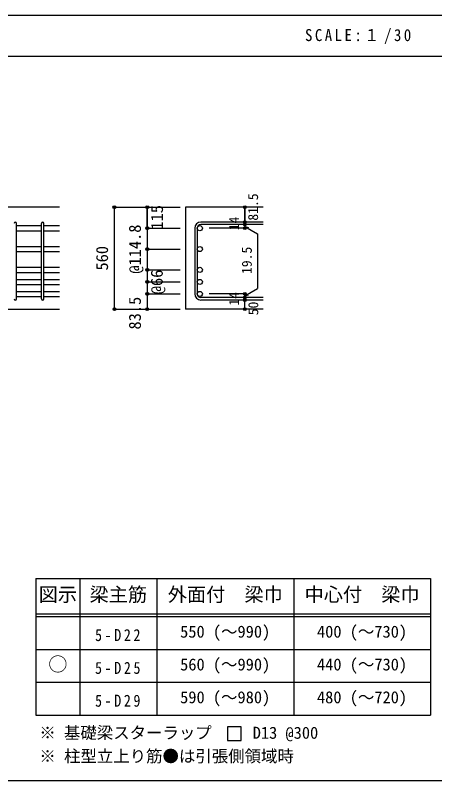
# Model space of a CAD drawing. Units: millimetres at full size, sheet at 1:30, with parts at other scales. Extents: x -5973 to 5954, y -4195 to 4201.
# Drawn here: x 1334 to 3633, y 3 to 4201 of the extents above; entities that cross this region are included whole.
import ezdxf
from ezdxf.enums import TextEntityAlignment as Align

# ---------------------------------------------------------------- set-up
doc = ezdxf.new("R2010")
doc.units = ezdxf.units.MM
doc.header["$LTSCALE"] = 30
doc.header["$PDMODE"] = 32
doc.header["$PDSIZE"] = 15
for name, color, linetype in [('0-1_躯体線', 2, 'Continuous'), ('0-5_基礎梁筋', 7, 'Continuous'), ('0-6_スタラップ筋', 7, 'Continuous'), ('0-D_寸法', 4, 'Continuous'), ('6-7_文字', 7, 'Continuous'), ('6-E_枠', 7, 'Continuous'), ('F-0_枠', 6, 'Continuous')]:
    doc.layers.add(name, color=color, linetype=linetype)
doc.styles.add('ＭＳ ゴシック', font='')
doc.styles.get('ＭＳ ゴシック').set_extended_font_data('MS Gothic')

msp = doc.modelspace()

# ---------------------------------------------------------------- linework, layer by layer
at = {"layer": '0-1_躯体線'}
for p, q in [((1577.44, 3148.3), (-72.56, 3148.3)), ((2692.44, 3148.3), (2267.44, 3148.3)), ((2267.44, 3148.3), (2267.44, 2589.3)), ((1177.44, 2589.3), (1577.44, 2589.3)), ((2692.44, 2589.3), (2267.44, 2589.3))]:
    msp.add_line(p, q, dxfattribs=at)
at = {"layer": '0-5_基礎梁筋'}
for p, q in [((1341.44, 3047.37), (1477.44, 3047.37)), ((1491.44, 3047.37), (1577.44, 3047.37)), ((1341.44, 3019.37), (1477.44, 3019.37)), ((1491.44, 3019.37), (1577.44, 3019.37)), ((1341.44, 2933.08), (1477.44, 2933.08)), ((1341.44, 2905.08), (1477.44, 2905.08)), ((1491.44, 2933.08), (1577.44, 2933.08)), ((1491.44, 2905.08), (1577.44, 2905.08)), ((1341.44, 2818.8), (1477.44, 2818.8)), ((1491.44, 2818.8), (1577.44, 2818.8)), ((1341.44, 2790.8), (1477.44, 2790.8)), ((1491.44, 2790.8), (1577.44, 2790.8)), ((1341.44, 2752.8), (1477.44, 2752.8)), ((1491.44, 2752.8), (1577.44, 2752.8)), ((1341.44, 2724.8), (1477.44, 2724.8)), ((1491.44, 2724.8), (1577.44, 2724.8)), ((1341.44, 2686.8), (1477.44, 2686.8)), ((1341.44, 2658.8), (1477.44, 2658.8)), ((1491.44, 2686.8), (1577.44, 2686.8)), ((1491.44, 2658.8), (1577.44, 2658.8))]:
    msp.add_line(p, q, dxfattribs=at)
at = {"layer": '0-5_基礎梁筋', "color": 3}
for centre in [(2345.44, 3033.37), (2345.44, 2919.08), (2345.44, 2804.8), (2345.44, 2738.8), (2345.44, 2672.8)]:
    msp.add_circle(centre, 14, dxfattribs=at)
at = {"layer": '0-6_スタラップ筋'}
for p, q in [((2692.44, 3066.87), (2350.94, 3066.87)), ((1341.44, 2646.3), (1341.44, 3059.87)), ((1477.44, 2646.3), (1477.44, 3059.87)), ((1491.44, 2646.3), (1491.44, 3059.87)), ((2317.44, 3033.37), (2317.44, 2672.8)), ((2331.44, 3033.37), (2331.44, 2672.8)), ((2692.44, 3052.87), (2350.94, 3052.87)), ((2692.44, 2653.3), (2350.94, 2653.3)), ((2692.44, 2639.3), (2350.94, 2639.3))]:
    msp.add_line(p, q, dxfattribs=at)
for centre, radius, start, end in [((1334.44, 3059.87), 7, 0, 180), ((1484.44, 3059.87), 7, 0, 180), ((2350.94, 3033.37), 33.5, 90, 180), ((2350.94, 3033.37), 19.5, 90, 180), ((1334.44, 2646.3), 7, 180, 0), ((1484.44, 2646.3), 7, 180, 0), ((2350.94, 2672.8), 33.5, 180, 270), ((2350.94, 2672.8), 19.5, 180, 270)]:
    msp.add_arc(centre, radius, start, end, dxfattribs=at)
at = {"layer": '0-D_寸法'}
for p, q in [((1877.44, 3148.3), (2057.44, 3148.3)), ((1877.44, 3148.3), (2057.44, 3148.3)), ((1877.44, 2589.3), (1877.44, 3148.3)), ((2057.44, 3033.37), (2057.44, 3148.3)), ((2057.44, 3148.3), (2237.44, 3148.3)), ((2057.44, 3148.3), (2057.44, 3033.37)), ((2592.44, 3052.87), (2592.44, 3066.87)), ((2057.44, 3033.37), (2237.44, 3033.37)), ((2057.44, 3033.37), (2237.44, 3033.37)), ((2057.44, 3033.37), (2057.44, 2894.08)), ((2057.44, 3033.37), (2057.44, 2793.3)), ((2057.44, 3033.37), (2057.44, 2712.83)), ((2592.44, 3033.37), (2396.35, 3033.37)), ((2592.44, 3052.87), (2592.44, 3033.37)), ((2592.44, 3043.12), (2611.76, 3037.94)), ((2592.44, 3043.12), (2662.5, 3002.67)), ((2662.5, 3002.67), (2662.5, 2703.5)), ((2057.44, 2919.08), (2237.44, 2919.08)), ((2057.44, 2894.08), (2057.44, 2672.8)), ((2057.44, 2804.8), (2237.44, 2804.8)), ((2057.44, 2738.8), (2237.44, 2738.8)), ((2592.44, 2663.05), (2662.5, 2703.5)), ((2057.44, 2672.8), (2237.44, 2672.8)), ((2592.44, 2672.8), (2396.35, 2672.8)), ((2592.44, 2653.3), (2592.44, 2672.8)), ((2592.44, 2663.05), (2611.76, 2668.23)), ((2592.44, 2639.3), (2592.44, 2653.3)), ((2592.44, 2589.3), (2592.44, 2639.3)), ((1877.44, 2589.3), (2057.44, 2589.3)), ((2057.44, 2589.3), (2237.44, 2589.3))]:
    msp.add_line(p, q, dxfattribs=at)
for points in [[(2592.44, 3148.3), (2592.44, 3066.87), (2592.44, 3148.3)], [(2057.44, 2712.83), (2057.44, 2672.8), (2057.44, 2589.3)]]:
    msp.add_lwpolyline(points, dxfattribs=at)
for centre, radius in [((1877.44, 3148.3), 8), ((1877.44, 3148.3), 7.2), ((1877.44, 3148.3), 6.4), ((1877.44, 3148.3), 5.6), ((1877.44, 3148.3), 4.8), ((1877.44, 3148.3), 4), ((1877.44, 3148.3), 3.2), ((1877.44, 3148.3), 2.4), ((1877.44, 3148.3), 1.6), ((1877.44, 3148.3), 0.8), ((2057.44, 3148.3), 8), ((2057.44, 3148.3), 7.2), ((2057.44, 3148.3), 6.4), ((2057.44, 3148.3), 5.6), ((2057.44, 3148.3), 4.8), ((2057.44, 3148.3), 4), ((2057.44, 3148.3), 3.2), ((2057.44, 3148.3), 2.4), ((2057.44, 3148.3), 1.6), ((2057.44, 3148.3), 0.8), ((2592.44, 3148.3), 4), ((2592.44, 3148.3), 3.6), ((2592.44, 3148.3), 3.2), ((2592.44, 3148.3), 2.8), ((2592.44, 3148.3), 2.4), ((2592.44, 3148.3), 2), ((2592.44, 3148.3), 1.6), ((2592.44, 3148.3), 1.2), ((2592.44, 3148.3), 0.8), ((2592.44, 3148.3), 0.4), ((2592.44, 3066.87), 4), ((2592.44, 3066.87), 3.6), ((2592.44, 3066.87), 3.2), ((2592.44, 3066.87), 2.8), ((2592.44, 3066.87), 2.4), ((2592.44, 3066.87), 2), ((2592.44, 3066.87), 1.6), ((2592.44, 3066.87), 1.2), ((2592.44, 3066.87), 0.8), ((2592.44, 3066.87), 0.4), ((2057.44, 3033.37), 8), ((2057.44, 3033.37), 7.2), ((2057.44, 3033.37), 6.4), ((2057.44, 3033.37), 5.6), ((2057.44, 3033.37), 4.8), ((2057.44, 3033.37), 4), ((2057.44, 3033.37), 3.2), ((2057.44, 3033.37), 2.4), ((2057.44, 3033.37), 1.6), ((2057.44, 3033.37), 0.8), ((2592.44, 3052.87), 4), ((2592.44, 3033.37), 4), ((2592.44, 3052.87), 3.6), ((2592.44, 3033.37), 3.6), ((2592.44, 3052.87), 3.2), ((2592.44, 3033.37), 3.2), ((2592.44, 3052.87), 2.8), ((2592.44, 3033.37), 2.8), ((2592.44, 3052.87), 2.4), ((2592.44, 3033.37), 2.4), ((2592.44, 3052.87), 2), ((2592.44, 3033.37), 2), ((2592.44, 3052.87), 1.6), ((2592.44, 3033.37), 1.6), ((2592.44, 3052.87), 1.2), ((2592.44, 3033.37), 1.2), ((2592.44, 3052.87), 0.8), ((2592.44, 3033.37), 0.8), ((2592.44, 3052.87), 0.4), ((2592.44, 3033.37), 0.4), ((2057.44, 2919.08), 8), ((2057.44, 2919.08), 7.2), ((2057.44, 2919.08), 6.4), ((2057.44, 2919.08), 5.6), ((2057.44, 2919.08), 4.8), ((2057.44, 2919.08), 4), ((2057.44, 2919.08), 3.2), ((2057.44, 2919.08), 2.4), ((2057.44, 2919.08), 1.6), ((2057.44, 2919.08), 0.8), ((2057.44, 2804.8), 8), ((2057.44, 2804.8), 7.2), ((2057.44, 2804.8), 6.4), ((2057.44, 2804.8), 5.6), ((2057.44, 2804.8), 4.8), ((2057.44, 2804.8), 4), ((2057.44, 2804.8), 3.2), ((2057.44, 2804.8), 2.4), ((2057.44, 2804.8), 1.6), ((2057.44, 2804.8), 0.8), ((2057.44, 2738.8), 8), ((2057.44, 2738.8), 7.2), ((2057.44, 2738.8), 6.4), ((2057.44, 2738.8), 5.6), ((2057.44, 2738.8), 4.8), ((2057.44, 2738.8), 4), ((2057.44, 2738.8), 3.2), ((2057.44, 2738.8), 2.4), ((2057.44, 2738.8), 1.6), ((2057.44, 2738.8), 0.8), ((2057.44, 2672.8), 8), ((2057.44, 2672.8), 7.2), ((2057.44, 2672.8), 6.4), ((2057.44, 2672.8), 5.6), ((2057.44, 2672.8), 4.8), ((2057.44, 2672.8), 4), ((2057.44, 2672.8), 3.2), ((2057.44, 2672.8), 2.4), ((2057.44, 2672.8), 1.6), ((2057.44, 2672.8), 0.8), ((2592.44, 2672.8), 4), ((2592.44, 2653.3), 4), ((2592.44, 2672.8), 3.6), ((2592.44, 2653.3), 3.6), ((2592.44, 2672.8), 3.2), ((2592.44, 2653.3), 3.2), ((2592.44, 2672.8), 2.8), ((2592.44, 2653.3), 2.8), ((2592.44, 2672.8), 2.4), ((2592.44, 2653.3), 2.4), ((2592.44, 2672.8), 2), ((2592.44, 2653.3), 2), ((2592.44, 2672.8), 1.6), ((2592.44, 2653.3), 1.6), ((2592.44, 2672.8), 1.2), ((2592.44, 2653.3), 1.2), ((2592.44, 2672.8), 0.8), ((2592.44, 2653.3), 0.8), ((2592.44, 2672.8), 0.4), ((2592.44, 2653.3), 0.4), ((2592.44, 2639.3), 4), ((2592.44, 2639.3), 3.6), ((2592.44, 2639.3), 3.2), ((2592.44, 2639.3), 2.8), ((2592.44, 2639.3), 2.4), ((2592.44, 2639.3), 2), ((2592.44, 2639.3), 1.6), ((2592.44, 2639.3), 1.2), ((2592.44, 2639.3), 0.8), ((2592.44, 2639.3), 0.4), ((1877.44, 2589.3), 7.2), ((1877.44, 2589.3), 6.4), ((1877.44, 2589.3), 5.6), ((1877.44, 2589.3), 4.8), ((1877.44, 2589.3), 4), ((1877.44, 2589.3), 3.2), ((1877.44, 2589.3), 2.4), ((1877.44, 2589.3), 1.6), ((1877.44, 2589.3), 0.8), ((2057.44, 2589.3), 7.2), ((2057.44, 2589.3), 6.4), ((2057.44, 2589.3), 5.6), ((2057.44, 2589.3), 4.8), ((2057.44, 2589.3), 4), ((2057.44, 2589.3), 3.2), ((2057.44, 2589.3), 2.4), ((2057.44, 2589.3), 1.6), ((2057.44, 2589.3), 0.8), ((2592.44, 2589.3), 4), ((2592.44, 2589.3), 3.6), ((2592.44, 2589.3), 3.2), ((2592.44, 2589.3), 2.8), ((2592.44, 2589.3), 2.4), ((2592.44, 2589.3), 2), ((2592.44, 2589.3), 1.6), ((2592.44, 2589.3), 1.2), ((2592.44, 2589.3), 0.8), ((2592.44, 2589.3), 0.4)]:
    msp.add_circle(centre, radius, dxfattribs=at)
at = {"layer": '0-D_寸法', "color": 7}
for p in [(1877.44, 3148.3), (2057.44, 3148.3), (2592.44, 3148.3), (2592.44, 3066.87), (2057.44, 3033.37), (2592.44, 3052.87), (2592.44, 3033.37), (2057.44, 2919.08), (2057.44, 2804.8), (2057.44, 2738.8), (2057.44, 2672.8), (2592.44, 2672.8), (2592.44, 2672.8), (2592.44, 2653.3), (2592.44, 2639.3), (1877.44, 2589.3), (2057.44, 2589.3), (2592.44, 2589.3)]:
    msp.add_point(p, dxfattribs=at)
at = {"layer": '6-7_文字'}
msp.add_lwpolyline([(2497.43, 223.58), (2572.43, 223.58), (2572.43, 298.58), (2497.43, 298.58)], close=True, dxfattribs=at)
at = {"layer": '6-E_枠', "color": 3}
for p, q in [((1447.71, 1112.77), (1447.71, 362.77)), ((1447.71, 1112.77), (3610.24, 1112.77)), ((3610.24, 1112.77), (3610.24, 362.77)), ((1447.71, 362.77), (3610.24, 362.77))]:
    msp.add_line(p, q, dxfattribs=at)
at = {"layer": '6-E_枠'}
for p, q in [((1687.71, 1112.77), (1687.71, 362.77)), ((2110.24, 1112.77), (2110.24, 362.77)), ((2860.24, 1112.77), (2860.24, 362.77)), ((1447.71, 917.77), (3610.24, 917.77)), ((1447.71, 902.77), (3610.24, 902.77)), ((1447.71, 722.77), (3610.24, 722.77)), ((1447.71, 542.77), (3610.24, 542.77))]:
    msp.add_line(p, q, dxfattribs=at)
at = {"layer": 'F-0_枠'}
msp.add_line((-5972.88, 4201.15), (5954.1, 4201.15), dxfattribs=at)
at = {"layer": 'F-0_枠', "color": 2}
for p, q in [((-5972.88, 3976.15), (3723.6, 3976.15)), ((3723.6, 2.95), (-5972.88, 2.95))]:
    msp.add_line(p, q, dxfattribs=at)

# ---------------------------------------------------------------- texts
at = {"layer": '0-D_寸法', "style": 'ＭＳ ゴシック'}
for s, height, p in [('81.5', 54.99, (2681.33, 3074.71)), ('115', 65.98, (2163.54, 3025.75)), ('14', 54.99, (2577.21, 3021.44)), ('@114.8', 65.98, (2042.44, 2784.08)), ('560', 65.98, (1862.44, 2801.3)), ('19.5', 54.99, (2646.96, 2782.16)), ('@66', 65.98, (2162.44, 2671.3)), ('83.5', 65.98, (2042.44, 2477.8)), ('14', 54.99, (2577.18, 2608.62)), ('50', 54.99, (2682.44, 2555.8))]:
    msp.add_text(s, height=height, rotation=90, dxfattribs=at).set_placement(p, align=Align.BOTTOM_LEFT)
at = {"layer": '6-7_文字', "color": 2, "style": 'ＭＳ ゴシック'}
for s, p in [('図示', (1462.71, 962.77)), ('梁主筋', (1741.48, 962.77)), ('外面付\u3000梁巾', (2170.24, 962.77)), ('中心付\u3000梁巾', (2920.24, 962.77)), ('○', (1515.21, 580.27))]:
    msp.add_text(s, height=76.98, dxfattribs=at).set_placement(p, align=Align.BOTTOM_LEFT)
at = {"layer": '6-7_文字', "style": 'ＭＳ ゴシック'}
for s, p in [('550 (～990)', (2237.74, 767.77)), ('400 (～730)', (2987.74, 767.77)), ('560 (～990)', (2237.74, 587.77)), ('440 (～730)', (2987.74, 587.77)), ('590 (～980)', (2237.74, 407.77)), ('480 (～720)', (2987.74, 407.77)), ('※ 基礎梁スターラップ     D13 @300', (1466.27, 213.19)), ('※ 柱型立上り筋●は引張側領域時', (1466.27, 84.68))]:
    msp.add_text(s, height=65.98, dxfattribs=at).set_placement(p, align=Align.BOTTOM_LEFT)
at = {"layer": '6-7_文字', "color": 2, "insert": (2922.26, 4043.65), "char_height": 65.98, "attachment_point": 7, "style": 'ＭＳ ゴシック'}
msp.add_mtext('\\T1.34;\\W0.9;SCALE:１/30', dxfattribs=at)
at = {"layer": '6-7_文字', "char_height": 65.98, "attachment_point": 7, "style": 'ＭＳ ゴシック'}
for s, insert in [('\\T1.38;\\W0.85;5-D22', (1771.48, 767.77)), ('\\T1.38;\\W0.85;5-D25', (1771.48, 587.77)), ('\\T1.38;\\W0.85;5-D29', (1771.48, 407.77))]:
    msp.add_mtext(s, dxfattribs=dict(at, insert=insert))

doc.saveas('drawing.dxf')
